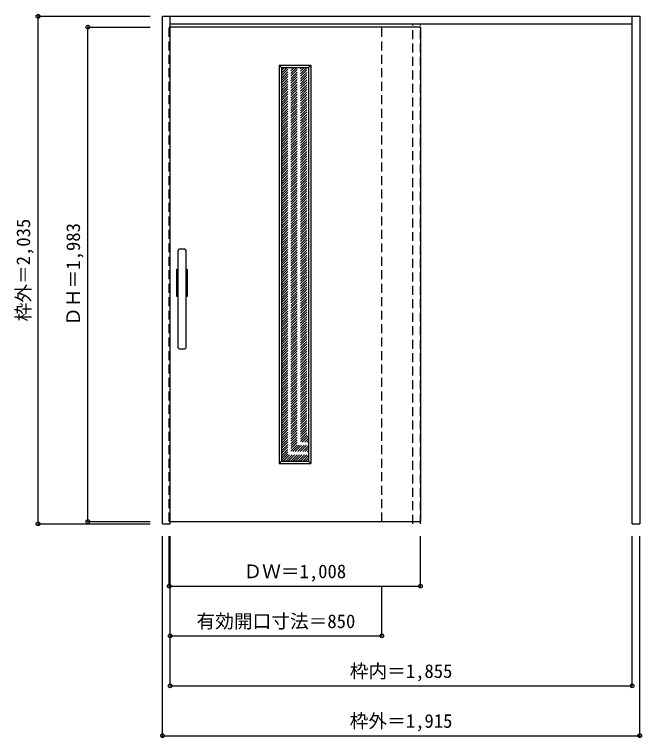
# Model space of a CAD drawing. Units: millimetres, scale not verified. Extents: x -1096 to 1421, y -1754 to 1146.
import ezdxf
from ezdxf.enums import TextEntityAlignment as Align

# ---------------------------------------------------------------- set-up
doc = ezdxf.new("R2010")
doc.units = ezdxf.units.MM
doc.header["$LTSCALE"] = 30
doc.header["$PDMODE"] = 32
doc.header["$PDSIZE"] = 15
doc.linetypes.add('DASHED1', pattern=[1.8, 1.2, -0.6])
doc.layers.add('0-0', color=4, linetype='DASHED1')
doc.layers.add('0-1_寸法', color=7, linetype='Continuous')
doc.styles.add('ＭＳ ゴシック', font='')
doc.styles.get('ＭＳ ゴシック').set_extended_font_data('MS Gothic')

msp = doc.modelspace()

# ---------------------------------------------------------------- linework, layer by layer
at = {"layer": '0-0', "color": 3, "linetype": 'Continuous'}
for p, q in [((-501.12, -896.92), (-501.12, 1138.08)), ((-501.12, 1138.08), (1413.88, 1138.08)), ((-471.12, -896.92), (-471.12, 1138.08)), ((1383.88, -896.92), (1383.88, 1138.08)), ((1413.88, 1138.08), (1413.88, -896.92)), ((-471.12, 1108.08), (1383.88, 1108.08)), ((533.88, 1094.58), (-471.12, 1094.58)), ((533.88, 1094.58), (533.88, -888.42)), ((-24.35, 933.08), (84.65, 933.08)), ((-24.35, 933.08), (-24.35, -645.92)), ((84.65, 933.08), (84.65, -645.92)), ((-412.12, 204.08), (-434.12, 204.08)), ((-439.12, -190.92), (-439.12, 199.08)), ((-407.12, -190.92), (-407.12, 199.08)), ((-444.12, 14.08), (-444.12, 124.08)), ((-444.12, 124.08), (-439.12, 124.08)), ((-407.12, 124.08), (-402.12, 124.08)), ((-402.12, 124.08), (-402.12, 14.08)), ((-439.12, 14.08), (-444.12, 14.08)), ((-402.12, 14.08), (-407.12, 14.08)), ((-434.12, -195.92), (-412.12, -195.92)), ((-24.35, -645.92), (84.65, -645.92)), ((-501.12, -896.92), (-471.12, -896.92)), ((-471.12, -888.42), (533.88, -888.42)), ((1383.88, -896.92), (1413.88, -896.92))]:
    msp.add_line(p, q, dxfattribs=at)
at = {"layer": '0-0'}
for p, q in [((503.88, -896.92), (503.88, 1108.08)), ((533.88, -896.92), (533.88, 1108.08)), ((-471.12, 1094.58), (-474.12, 1094.58)), ((-474.12, -888.42), (-474.12, 1094.58)), ((378.88, -888.42), (378.88, 1094.58)), ((533.88, 1090.58), (533.88, 1094.58)), ((-24.35, 930.23), (-21.5, 933.08)), ((-24.35, 920.33), (-11.6, 933.08)), ((-24.35, 910.43), (-1.7, 933.08)), ((-24.35, 900.53), (8.2, 933.08)), ((-24.35, 890.63), (18.1, 933.08)), ((-24.35, 880.73), (28, 933.08)), ((-24.35, 870.83), (37.9, 933.08)), ((-24.35, 860.93), (47.8, 933.08)), ((-24.35, 851.03), (57.7, 933.08)), ((-24.35, 841.13), (67.6, 933.08)), ((-24.35, 831.23), (77.5, 933.08)), ((-24.35, 821.33), (84.65, 930.33)), ((-24.35, 811.43), (84.65, 920.43)), ((-24.35, 801.53), (84.65, 910.53)), ((-24.35, 791.63), (84.65, 900.63)), ((-24.35, 781.74), (84.65, 890.74)), ((-24.35, 771.84), (84.65, 880.84)), ((-24.35, 761.94), (84.65, 870.94)), ((-24.35, 752.04), (84.65, 861.04)), ((-24.35, 742.14), (84.65, 851.14)), ((-24.35, 732.24), (84.65, 841.24)), ((-24.35, 722.34), (84.65, 831.34)), ((-24.35, 712.44), (84.65, 821.44)), ((-24.35, 702.54), (84.65, 811.54)), ((-24.35, 692.64), (84.65, 801.64)), ((-24.35, 682.74), (84.65, 791.74)), ((-24.35, 672.84), (84.65, 781.84)), ((-24.35, 662.94), (84.65, 771.94)), ((-24.35, 653.04), (84.65, 762.04)), ((-24.35, 643.14), (84.65, 752.14)), ((-24.35, 633.24), (84.65, 742.24)), ((-24.35, 623.34), (84.65, 732.34)), ((-24.35, 613.44), (84.65, 722.44)), ((-24.35, 603.54), (84.65, 712.54)), ((-24.35, 593.64), (84.65, 702.64)), ((-24.35, 583.75), (84.65, 692.75)), ((-24.35, 573.85), (84.65, 682.85)), ((-24.35, 563.95), (84.65, 672.95)), ((-24.35, 554.05), (84.65, 663.05)), ((-24.35, 544.15), (84.65, 653.15)), ((-24.35, 534.25), (84.65, 643.25)), ((-24.35, 524.35), (84.65, 633.35)), ((-24.35, 514.45), (84.65, 623.45)), ((-24.35, 504.55), (84.65, 613.55)), ((-24.35, 494.65), (84.65, 603.65)), ((-24.35, 484.75), (84.65, 593.75)), ((-24.35, 474.85), (84.65, 583.85)), ((-24.35, 464.95), (84.65, 573.95)), ((-24.35, 455.05), (84.65, 564.05)), ((-24.35, 445.15), (84.65, 554.15)), ((-24.35, 435.25), (84.65, 544.25)), ((-24.35, 425.35), (84.65, 534.35)), ((-24.35, 415.45), (84.65, 524.45)), ((-24.35, 405.55), (84.65, 514.55)), ((-24.35, 395.65), (84.65, 504.65)), ((-24.35, 385.76), (84.65, 494.76)), ((-24.35, 375.86), (84.65, 484.86)), ((-24.35, 365.96), (84.65, 474.96)), ((-24.35, 356.06), (84.65, 465.06)), ((-24.35, 346.16), (84.65, 455.16)), ((-24.35, 336.26), (84.65, 445.26)), ((-24.35, 326.36), (84.65, 435.36)), ((-24.35, 316.46), (84.65, 425.46)), ((-24.35, 306.56), (84.65, 415.56)), ((-24.35, 296.66), (84.65, 405.66)), ((-24.35, 286.76), (84.65, 395.76)), ((-24.35, 276.86), (84.65, 385.86)), ((-24.35, 266.96), (84.65, 375.96)), ((-24.35, 257.06), (84.65, 366.06)), ((-24.35, 247.16), (84.65, 356.16)), ((-24.35, 237.26), (84.65, 346.26)), ((-24.35, 227.36), (84.65, 336.36)), ((-24.35, 217.46), (84.65, 326.46)), ((-24.35, 207.56), (84.65, 316.56)), ((-24.35, 197.66), (84.65, 306.66)), ((-24.35, 187.77), (84.65, 296.77)), ((-24.35, 177.87), (84.65, 286.87)), ((-24.35, 167.97), (84.65, 276.97)), ((-24.35, 158.07), (84.65, 267.07)), ((-24.35, 148.17), (84.65, 257.17)), ((-24.35, 138.27), (84.65, 247.27)), ((-24.35, 128.37), (84.65, 237.37)), ((-24.35, 118.47), (84.65, 227.47)), ((-24.35, 108.57), (84.65, 217.57)), ((-24.35, 98.67), (84.65, 207.67)), ((-24.35, 88.77), (84.65, 197.77)), ((-24.35, 78.87), (84.65, 187.87)), ((-24.35, 68.97), (84.65, 177.97)), ((-24.35, 59.07), (84.65, 168.07)), ((-24.35, 49.17), (84.65, 158.17)), ((-24.35, 39.27), (84.65, 148.27)), ((-24.35, 29.37), (84.65, 138.37)), ((-24.35, 19.47), (84.65, 128.47)), ((-24.35, 9.57), (84.65, 118.57)), ((-24.35, -0.32), (84.65, 108.68)), ((-24.35, -10.22), (84.65, 98.78)), ((-24.35, -20.12), (84.65, 88.88)), ((-24.35, -30.02), (84.65, 78.98)), ((-24.35, -39.92), (84.65, 69.08)), ((-24.35, -49.82), (84.65, 59.18)), ((-24.35, -59.72), (84.65, 49.28)), ((-24.35, -69.62), (84.65, 39.38)), ((-24.35, -79.52), (84.65, 29.48)), ((-24.35, -89.42), (84.65, 19.58)), ((-24.35, -99.32), (84.65, 9.68)), ((-24.35, -109.22), (84.65, -0.22)), ((-24.35, -119.12), (84.65, -10.12)), ((-24.35, -129.02), (84.65, -20.02)), ((-24.35, -138.92), (84.65, -29.92)), ((-24.35, -148.82), (84.65, -39.82)), ((-24.35, -158.72), (84.65, -49.72)), ((-24.35, -168.62), (84.65, -59.62)), ((-24.35, -178.52), (84.65, -69.52)), ((-24.35, -188.42), (84.65, -79.42)), ((-24.35, -198.31), (84.65, -89.31)), ((-24.35, -208.21), (84.65, -99.21)), ((-24.35, -218.11), (84.65, -109.11)), ((-24.35, -228.01), (84.65, -119.01)), ((-24.35, -237.91), (84.65, -128.91)), ((-24.35, -247.81), (84.65, -138.81)), ((-24.35, -257.71), (84.65, -148.71)), ((-24.35, -267.61), (84.65, -158.61)), ((-24.35, -277.51), (84.65, -168.51)), ((-24.35, -287.41), (84.65, -178.41)), ((-24.35, -297.31), (84.65, -188.31)), ((-24.35, -307.21), (84.65, -198.21)), ((-24.35, -317.11), (84.65, -208.11)), ((-24.35, -327.01), (84.65, -218.01)), ((-24.35, -336.91), (84.65, -227.91)), ((-24.35, -346.81), (84.65, -237.81)), ((-24.35, -356.71), (84.65, -247.71)), ((-24.35, -366.61), (84.65, -257.61)), ((-24.35, -376.51), (84.65, -267.51)), ((-24.35, -386.41), (84.65, -277.41)), ((-24.35, -396.3), (84.65, -287.3)), ((-24.35, -406.2), (84.65, -297.2)), ((-24.35, -416.1), (84.65, -307.1)), ((-24.35, -426), (84.65, -317)), ((-24.35, -435.9), (84.65, -326.9)), ((-24.35, -445.8), (84.65, -336.8)), ((-24.35, -455.7), (84.65, -346.7)), ((-24.35, -465.6), (84.65, -356.6)), ((-24.35, -475.5), (84.65, -366.5)), ((-24.35, -485.4), (84.65, -376.4)), ((-24.35, -495.3), (84.65, -386.3)), ((-24.35, -505.2), (84.65, -396.2)), ((-24.35, -515.1), (84.65, -406.1)), ((-24.35, -525), (84.65, -416)), ((-24.35, -534.9), (84.65, -425.9)), ((-24.35, -544.8), (84.65, -435.8)), ((-24.35, -554.7), (84.65, -445.7)), ((-24.35, -564.6), (84.65, -455.6)), ((-24.35, -574.5), (84.65, -465.5)), ((-24.35, -584.4), (84.65, -475.4)), ((-24.35, -594.29), (84.65, -485.29)), ((-24.35, -604.19), (84.65, -495.19)), ((-24.35, -614.09), (84.65, -505.09)), ((-24.35, -623.99), (84.65, -514.99)), ((-24.35, -633.89), (84.65, -524.89)), ((-24.35, -643.79), (84.65, -534.79)), ((-16.58, -645.92), (84.65, -544.69)), ((-6.68, -645.92), (84.65, -554.59)), ((3.22, -645.92), (84.65, -564.49)), ((13.12, -645.92), (84.65, -574.39)), ((23.02, -645.92), (84.65, -584.29)), ((32.92, -645.92), (84.65, -594.19)), ((42.82, -645.92), (84.65, -604.09)), ((52.72, -645.92), (84.65, -613.99)), ((62.62, -645.92), (84.65, -623.89)), ((72.52, -645.92), (84.65, -633.79)), ((-471.12, -888.42), (-474.12, -888.42))]:
    msp.add_line(p, q, dxfattribs=at)
at = {"layer": '0-0', "color": 7, "linetype": 'Continuous'}
for p, q in [((-33.35, 942.08), (-24.35, 933.08)), ((-33.35, 942.08), (-33.35, -654.92)), ((84.65, 933.08), (93.65, 942.08)), ((-33.35, -654.92), (-24.35, -645.92)), ((-33.35, -654.92), (93.65, -654.92)), ((84.65, -645.92), (93.65, -654.92))]:
    msp.add_line(p, q, dxfattribs=at)
msp.add_lwpolyline([(-33.35, 942.08), (93.65, 942.08), (93.65, -654.92)], dxfattribs=at)
at = {"layer": '0-0', "color": 3, "linetype": 'Continuous'}
for centre, start, end in [((-434.12, 199.08), 90, 180), ((-412.12, 199.08), 0, 90), ((-434.12, -190.92), 180, 270), ((-412.12, -190.92), 270, 0)]:
    msp.add_arc(centre, 5, start, end, dxfattribs=at)
at = {"layer": '0-1_寸法', "color": 4}
for p, q in [((-1001.12, 1138.08), (-551.12, 1138.08)), ((-1001.12, -896.92), (-1001.12, 1138.08)), ((-801.12, 1094.58), (-551.12, 1094.58)), ((-801.12, -888.42), (-801.12, 1094.58)), ((-1001.12, -896.92), (-551.12, -896.92)), ((-801.12, -888.42), (-551.12, -888.42)), ((-501.12, -1746.92), (-501.12, -946.92)), ((-474.12, -1146.92), (-474.12, -946.92)), ((-471.12, -1546.92), (-471.12, -946.92)), ((533.88, -1146.92), (533.88, -946.92)), ((1383.88, -1546.92), (1383.88, -946.92)), ((-474.12, -1146.92), (533.88, -1146.92)), ((378.88, -1346.92), (378.88, -1146.92)), ((-471.12, -1346.92), (378.88, -1346.92)), ((-471.12, -1546.92), (1383.88, -1546.92))]:
    msp.add_line(p, q, dxfattribs=at)
msp.add_lwpolyline([(-501.12, -1746.92), (1413.88, -1746.92), (1413.88, -946.92)], dxfattribs=at)
at = {"layer": '0-1_寸法'}
for p in [(-1001.12, 1138.08), (-801.12, 1094.58), (-1001.12, -896.92), (-801.12, -888.42), (-474.12, -1146.92), (533.88, -1146.92), (-471.12, -1346.92), (378.88, -1346.92), (-471.12, -1546.92), (1383.88, -1546.92), (-501.12, -1746.92), (1413.88, -1746.92)]:
    msp.add_point(p, dxfattribs=at)

# ---------------------------------------------------------------- texts
at = {"layer": '0-1_寸法', "style": 'ＭＳ ゴシック'}
for s, p in [('枠外＝2,035', (-1016.12, -85.67)), ('ＤＨ＝1,983', (-816.12, -103.17))]:
    msp.add_text(s, height=54.99, rotation=90, dxfattribs=at).set_placement(p, align=Align.BOTTOM_LEFT)
for s, p in [('ＤＷ＝1,008', (-176.37, -1131.92)), ('有効開口寸法＝850', (-364.87, -1331.92)), ('枠内＝1,855', (250.13, -1531.92)), ('枠外＝1,915', (250.13, -1731.92))]:
    msp.add_text(s, height=54.99, dxfattribs=at).set_placement(p, align=Align.BOTTOM_LEFT)

doc.saveas('drawing.dxf')
